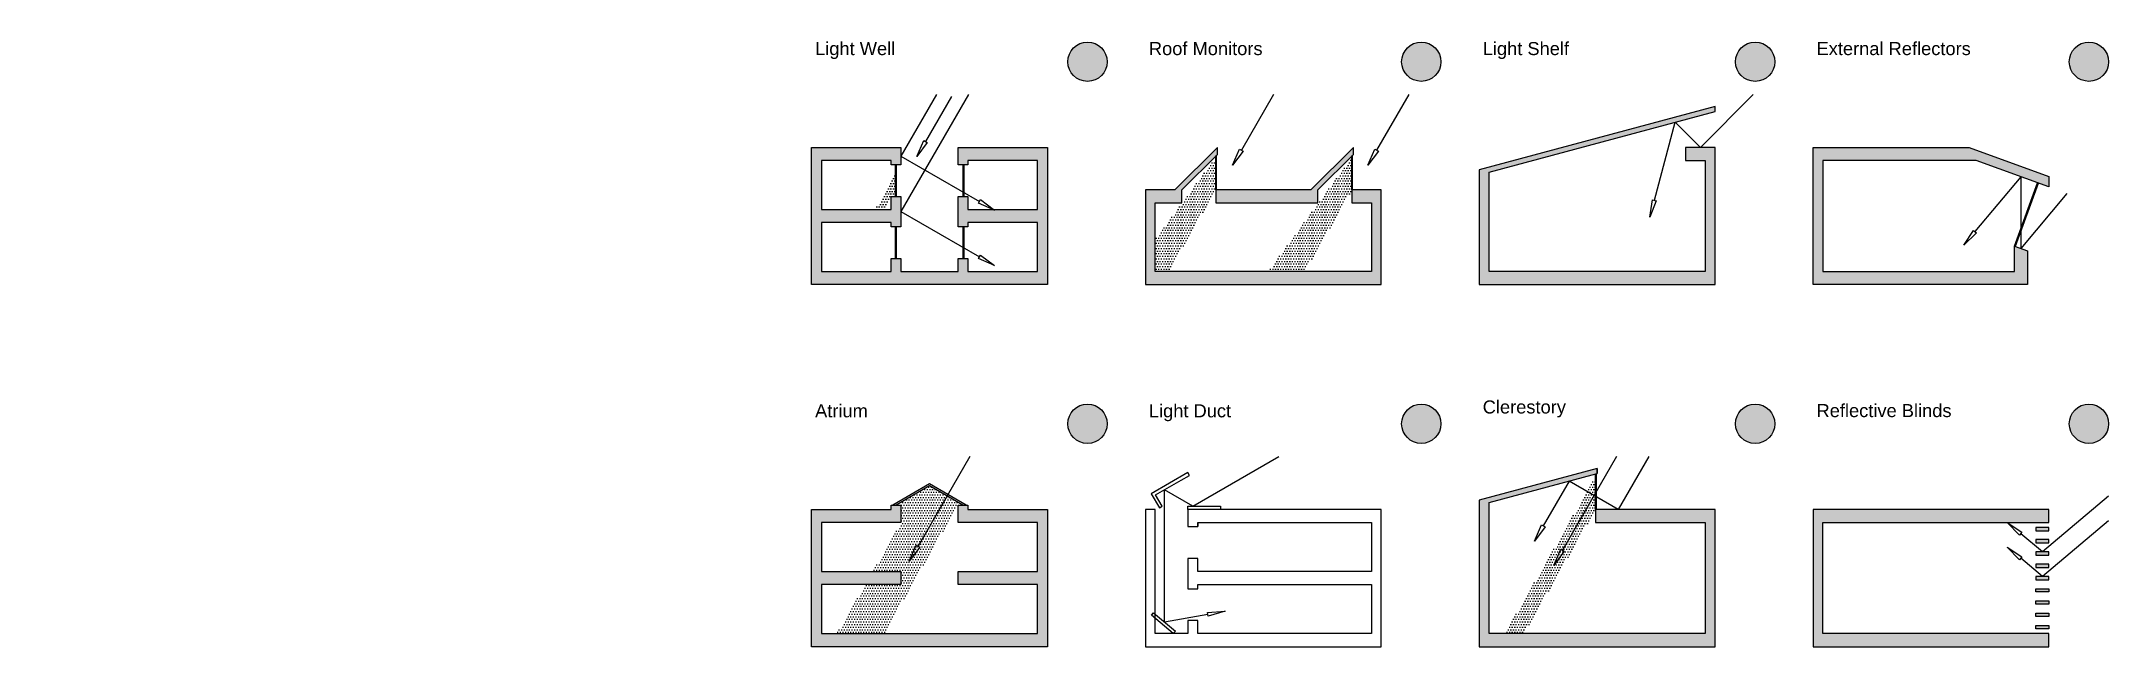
# Model space of a CAD drawing. Header units: millimetres. Extents: x 25242 to 151741, y -18344 to 18709.
import ezdxf

# ---------------------------------------------------------------- set-up
doc = ezdxf.new("R2010")
doc.units = ezdxf.units.MM
doc.layers.add('dwgmodels.com', color=250, linetype='Continuous')
doc.layers.add('hatch', color=254, linetype='Continuous')
doc.styles.get("Standard").update_dxf_attribs({"font": 'arial.ttf'})

msp = doc.modelspace()

# ---------------------------------------------------------------- hatches: boundary and pattern name
at = {"layer": 'dwgmodels.com', "true_color": 0xffff29}
h = msp.add_hatch(color=2, dxfattribs=at)
h.dxf.hatch_style = 1
edge = h.paths.add_edge_path()
edge.add_arc((89257, 17462), 1204, 0, 360)
h = msp.add_hatch(color=2, dxfattribs=at)
h.dxf.hatch_style = 1
edge = h.paths.add_edge_path()
edge.add_arc((109683, 17462), 1204, 0, 360)
h = msp.add_hatch(color=2, dxfattribs=at)
h.dxf.hatch_style = 1
edge = h.paths.add_edge_path()
edge.add_arc((130110, 17462), 1204, 0, 360)
h = msp.add_hatch(color=2, dxfattribs=at)
h.dxf.hatch_style = 1
edge = h.paths.add_edge_path()
edge.add_arc((150537, 17462), 1204, 0, 360)
h = msp.add_hatch(color=2, dxfattribs=at)
h.dxf.hatch_style = 1
edge = h.paths.add_edge_path()
edge.add_arc((89257, -4698), 1204, 0, 360)
h = msp.add_hatch(color=2, dxfattribs=at)
h.dxf.hatch_style = 1
edge = h.paths.add_edge_path()
edge.add_arc((109683, -4698), 1204, 0, 360)
h = msp.add_hatch(color=2, dxfattribs=at)
h.dxf.hatch_style = 1
edge = h.paths.add_edge_path()
edge.add_arc((130110, -4698), 1204, 0, 360)
h = msp.add_hatch(color=2, dxfattribs=at)
h.dxf.hatch_style = 1
edge = h.paths.add_edge_path()
edge.add_arc((150537, -4698), 1204, 0, 360)
at = {"layer": 'hatch', "true_color": 0x313235}
h = msp.add_hatch(color=250, dxfattribs=at)
h.dxf.hatch_style = 1
h.paths.add_polyline_path([(113231, 3816), (127658, 3816), (127658, 12216), (125858, 12216), (125858, 11416), (127058, 11416), (127058, 4616), (113831, 4616), (113831, 10701), (127658, 14405), (127658, 14716), (113231, 10850)])
h = msp.add_hatch(color=250, dxfattribs=at)
h.dxf.hatch_style = 1
h.paths.add_polyline_path([(81338, 9216), (81938, 9216), (81938, 8416), (86204, 8416), (86204, 11416), (81938, 11416), (81938, 11149), (81338, 11149), (81338, 12216), (86804, 12216), (86804, 3816), (72378, 3816), (72378, 12216), (77844, 12216), (77844, 11149), (77244, 11149), (77244, 11416), (72978, 11416), (72978, 8416), (77244, 8416), (77244, 9216), (77844, 9216), (77844, 7349), (77244, 7349), (77244, 7616), (72978, 7616), (72978, 4616), (77244, 4616), (77244, 5416), (77844, 5416), (77844, 4616), (81338, 4616), (81338, 5416), (81938, 5416), (81938, 4616), (86204, 4616), (86204, 7616), (81938, 7616), (81938, 7349), (81338, 7349)])
h = msp.add_hatch(color=250, dxfattribs=at)
h.dxf.hatch_style = 1
h.paths.add_polyline_path([(107231, 9616), (105431, 9616), (105431, 8816), (106631, 8816), (106631, 4616), (93404, 4616), (93404, 8816), (95029, 8816), (95029, 9616), (97204, 11792), (97204, 12216), (94604, 9616), (92804, 9616), (92804, 3816), (107231, 3816)])
h.paths.add_polyline_path([(103355, 9616), (105531, 11792), (105531, 12216), (102931, 9616), (97104, 9616), (97104, 8816), (103355, 8816)], flags=17)
at = {"layer": 'hatch'}
h = msp.add_hatch(dxfattribs=at)
h.set_pattern_fill('DOTS', color=2, scale=100)
h.set_pattern_definition([(0, (-3379.02, 0), (79.375, 158.75), [0, -158.75])])
h.paths.add_polyline_path([(97104, 9616), (97104, 11619), (93404, 6594), (93404, 4616), (94218, 4616)])
h.paths.add_polyline_path([(105431, 9616), (105431, 11619), (100304, 4616), (102544, 4616)])
at = {"layer": 'hatch', "true_color": 0x313235}
h = msp.add_hatch(color=250, dxfattribs=at)
h.dxf.hatch_style = 1
h.paths.add_polyline_path([(133658, 3816), (133658, 12216), (143198, 12216), (148084, 10438), (148084, 9799), (143642, 11416), (134258, 11416), (134258, 4616), (145984, 4616), (145984, 6180), (146784, 5889), (146784, 3816)])
at = {"layer": 'hatch'}
h = msp.add_hatch(dxfattribs=at)
h.set_pattern_fill('DOTS', color=2, scale=100)
h.paths.add_polyline_path([(77244, 9216), (77494, 9216), (77494, 10543), (76266, 8416), (76782, 8416)])
at = {"layer": 'hatch', "true_color": 0x313235}
h = msp.add_hatch(color=250, dxfattribs=at)
h.dxf.hatch_style = 1
h.paths.add_polyline_path([(120444, -7444), (113231, -9377), (113231, -18344), (127658, -18344), (127658, -9944), (120344, -9944), (120344, -10744), (127058, -10744), (127058, -17544), (113831, -17544), (113831, -9526), (120444, -7754)])
at = {"layer": 'hatch'}
h = msp.add_hatch(dxfattribs=at)
h.set_pattern_fill('DOTS', color=2, scale=100)
h.paths.add_polyline_path([(81338, -9677), (81638, -9677), (79591, -8495), (77544, -9677), (77844, -9677), (77844, -10744), (76112, -13744), (77844, -13744), (77844, -14544), (75650, -14544), (73918, -17544), (76796, -17544)])
h = msp.add_hatch(dxfattribs=at)
h.set_pattern_fill('DOTS', color=2, scale=100)
h.set_pattern_definition([(0, (-5883.14, 0), (79.375, 158.75), [0, -158.75])])
h.paths.add_polyline_path([(120344, -9944), (120344, -9144), (119817, -8840), (114792, -17544), (115956, -17544)])
h.paths.add_polyline_path([(120344, -7928), (119817, -8840), (120344, -9144)])
at = {"layer": 'hatch', "true_color": 0x313235}
h = msp.add_hatch(color=250, dxfattribs=at)
h.dxf.hatch_style = 1
h.paths.add_polyline_path([(86204, -10744), (81338, -10744), (81338, -9677), (81938, -9677), (81938, -9944), (86804, -9944), (86804, -18344), (72378, -18344), (72378, -9944), (77244, -9944), (77244, -9677), (77844, -9677), (77844, -10744), (72978, -10744), (72978, -13744), (77844, -13744), (77844, -14544), (72978, -14544), (72978, -17544), (86204, -17544), (86204, -14544), (81338, -14544), (81338, -13744), (86204, -13744)])
h = msp.add_hatch(color=250, dxfattribs=at)
h.dxf.hatch_style = 1
h.paths.add_polyline_path([(96004, -10744), (106631, -10744), (106631, -13744), (96004, -13744), (96004, -12944), (95404, -12944), (95404, -14794), (96004, -14794), (96004, -14544), (106631, -14544), (106631, -17544), (96004, -17544), (96004, -16744), (95404, -16744), (95404, -17544), (93404, -17544), (93404, -9944), (92804, -9944), (92804, -18344), (107231, -18344), (107231, -9944), (95404, -9944), (95404, -10994), (96004, -10994)], flags=17)
h.paths.add_polyline_path([(96004, -10994), (96004, -10744)], flags=0)
edge = h.paths.add_edge_path(flags=17)
edge.add_line((96004, -10744), (106631, -10744))
edge.add_line((96004, -10994), (96004, -10744))
edge.add_line((95404, -10994), (96004, -10994))
edge.add_line((95404, -9944), (95404, -10994))
edge.add_line((107231, -9944), (95404, -9944))
edge.add_line((107231, -18344), (107231, -9944))
edge.add_line((92804, -18344), (107231, -18344))
edge.add_line((92804, -9944), (92804, -18344))
edge.add_line((93404, -9944), (92804, -9944))
edge.add_line((93404, -17544), (93404, -9944))
edge.add_line((95404, -17544), (93404, -17544))
edge.add_line((95404, -16744), (95404, -17544))
edge.add_line((96004, -16744), (95404, -16744))
edge.add_line((96004, -17544), (96004, -16744))
edge.add_line((106631, -17544), (96004, -17544))
edge.add_line((106631, -14544), (106631, -17544))
edge.add_line((96004, -14544), (106631, -14544))
edge.add_line((96004, -14794), (96004, -14544))
edge.add_line((95404, -14794), (96004, -14794))
edge.add_line((95404, -12944), (95404, -14794))
edge.add_line((96004, -12944), (95404, -12944))
edge.add_line((96004, -13744), (96004, -12944))
edge.add_line((106631, -13744), (96004, -13744))
edge.add_line((106631, -10744), (106631, -13744))
h = msp.add_hatch(color=250, dxfattribs=at)
h.dxf.hatch_style = 1
h.paths.add_polyline_path([(148084, -14794), (148084, -14994), (147284, -14994), (147284, -14794)], flags=17)
h.paths.add_polyline_path([(148084, -16294), (148084, -16494), (147284, -16494), (147284, -16294)], flags=17)
h.paths.add_polyline_path([(148084, -15544), (148084, -15744), (147284, -15744), (147284, -15544)], flags=17)
h.paths.add_polyline_path([(148084, -13494), (148084, -13294), (147284, -13294), (147284, -13494)], flags=17)
h.paths.add_polyline_path([(148084, -11994), (148084, -11794), (147284, -11794), (147284, -11994)], flags=17)
h.paths.add_polyline_path([(148084, -12744), (148084, -12544), (147284, -12544), (147284, -12744)], flags=17)
h.paths.add_polyline_path([(148084, -14244), (148084, -14044), (147284, -14044), (147284, -14244)], flags=17)
h.paths.add_polyline_path([(148084, -11244), (148084, -11044), (147284, -11044), (147284, -11244)], flags=17)
h.paths.add_polyline_path([(148084, -17044), (148084, -17244), (147284, -17244), (147284, -17044)], flags=17)
h.paths.add_polyline_path([(148084, -9944), (133658, -9944), (133658, -18344), (148084, -18344), (148084, -17544), (134258, -17544), (134258, -10744), (148084, -10744)])

# ---------------------------------------------------------------- linework, layer by layer
at = {"layer": 'dwgmodels.com', "color": 5}
for points in [[(113231, 3816), (127658, 3816), (127658, 12216), (125858, 12216), (125858, 11416), (127058, 11416), (127058, 4616), (113831, 4616), (113831, 10701), (127658, 14405), (127658, 14716), (113231, 10850)], [(81338, 9216), (81938, 9216), (81938, 8416), (86204, 8416), (86204, 11416), (81938, 11416), (81938, 11149), (81338, 11149), (81338, 12216), (86804, 12216), (86804, 3816), (72378, 3816), (72378, 12216), (77844, 12216), (77844, 11149), (77244, 11149), (77244, 11416), (72978, 11416), (72978, 8416), (77244, 8416), (77244, 9216), (77844, 9216), (77844, 7349), (77244, 7349), (77244, 7616), (72978, 7616), (72978, 4616), (77244, 4616), (77244, 5416), (77844, 5416), (77844, 4616), (81338, 4616), (81338, 5416), (81938, 5416), (81938, 4616), (86204, 4616), (86204, 7616), (81938, 7616), (81938, 7349), (81338, 7349)], [(105431, 9616), (105431, 8816), (106631, 8816), (106631, 4616), (93404, 4616), (93404, 8816), (95029, 8816), (95029, 9616), (97204, 11792), (97204, 12216), (94604, 9616), (92804, 9616), (92804, 3816), (107231, 3816), (107231, 9616)], [(103355, 9616), (105531, 11792), (105531, 12216), (102931, 9616), (97104, 9616), (97104, 8816), (103355, 8816)], [(25242, 11246)], [(120444, -7444), (113231, -9377), (113231, -18344), (127658, -18344), (127658, -9944), (120344, -9944), (120344, -10744), (127058, -10744), (127058, -17544), (113831, -17544), (113831, -9526), (120444, -7754)], [(86204, -10744), (81338, -10744), (81338, -9677), (81938, -9677), (81938, -9944), (86804, -9944), (86804, -18344), (72378, -18344), (72378, -9944), (77244, -9944), (77244, -9677), (77844, -9677), (77844, -10744), (72978, -10744), (72978, -13744), (77844, -13744), (77844, -14544), (72978, -14544), (72978, -17544), (86204, -17544), (86204, -14544), (81338, -14544), (81338, -13744), (86204, -13744)], [(148084, -9944), (133658, -9944), (133658, -18344), (148084, -18344), (148084, -17544), (134258, -17544), (134258, -10744), (148084, -10744)], [(148084, -11244), (148084, -11044), (147284, -11044), (147284, -11244)], [(148084, -11994), (148084, -11794), (147284, -11794), (147284, -11994)], [(148084, -12744), (148084, -12544), (147284, -12544), (147284, -12744)], [(148084, -13494), (148084, -13294), (147284, -13294), (147284, -13494)], [(148084, -14244), (148084, -14044), (147284, -14044), (147284, -14244)], [(148084, -14794), (148084, -14994), (147284, -14994), (147284, -14794)], [(148084, -15544), (148084, -15744), (147284, -15744), (147284, -15544)], [(148084, -16294), (148084, -16494), (147284, -16494), (147284, -16294)], [(148084, -17044), (148084, -17244), (147284, -17244), (147284, -17044)]]:
    msp.add_lwpolyline(points, close=True, dxfattribs=at)
for points in [[(97104, 9616), (97104, 11692)], [(97154, 9616), (97154, 11742)], [(105431, 9616), (105431, 11692)], [(105481, 9616), (105481, 11742)], [(77494, 11149), (77494, 9216)], [(77544, 11149), (77544, 9216)], [(81638, 11149), (81638, 9216)], [(81688, 11149), (81688, 9216)], [(77494, 7349), (77494, 5416)], [(77544, 7349), (77544, 5416)], [(81638, 7349), (81638, 5416)], [(81688, 7349), (81688, 5416)], [(120444, -7444), (120444, -7754)], [(81838, -9677), (79591, -8380), (77344, -9677)], [(81638, -9677), (79591, -8495), (77544, -9677)], [(94986, -8159), (95506, -7859), (95406, -7685), (93154, -8985), (93654, -9851), (93827, -9751), (93427, -9059), (94986, -8159)], [(120344, -9944), (120344, -7781)], [(120394, -9944), (120394, -7768)], [(96004, -10744), (106631, -10744), (106631, -13744), (96004, -13744), (96004, -12944), (95404, -12944), (95404, -14794), (95404, -14794), (96004, -14794), (96004, -14544), (106631, -14544), (106631, -17544), (96004, -17544), (96004, -16744), (95404, -16744), (95404, -17544), (93404, -17544), (93404, -9944), (92804, -9944), (92804, -18344), (107231, -18344), (107231, -9944), (95404, -9944), (95404, -10994), (95404, -10994), (96004, -10994), (96004, -10744), (96004, -10994)]]:
    msp.add_lwpolyline(points, dxfattribs=at)
for centre in [(89257, 17462), (109683, 17462), (130110, 17462), (150537, 17462), (89257, -4698), (109683, -4698), (130110, -4698), (150537, -4698)]:
    msp.add_circle(centre, 1204, dxfattribs=at)
at = {"layer": 'hatch', "color": 2}
for p, q in [((81984, 15453), (77844, 8283)), ((80021, 15453), (77844, 11683)), ((80930, 15328), (79347, 12586)), ((100638, 15453), (98672, 12047)), ((108915, 15453), (106949, 12047)), ((82055, -6707), (78888, -12192)), ((121635, -6707), (118324, -12441))]:
    msp.add_line(p, q, dxfattribs=at)
for points in [[(126758, 12216), (129995, 15453)], [(123942, 8981), (125221, 13753)], [(126758, 12216), (125221, 13753)], [(77844, 11683), (82641, 8913)], [(143567, 7060), (146384, 10418)], [(146384, 6035), (146384, 10418)], [(146384, 6035), (149202, 9392)], [(77844, 8283), (82641, 5513)], [(95696, -9744), (100956, -6707)], [(123598, -6707), (121729, -9944), (118732, -8213), (117148, -10956)], [(93968, -16831), (93968, -8746)], [(95696, -9744), (93968, -8746)], [(151741, -9140), (147684, -12544), (146358, -11431)], [(151741, -10640), (147684, -14044), (146358, -12931)], [(93968, -16831), (96618, -16364)]]:
    msp.add_lwpolyline(points, dxfattribs=at)
for points in [[(79242, 12646), (79452, 12525), (78813, 11660)], [(98566, 12108), (98777, 11986), (98138, 11122)], [(106843, 12108), (107054, 11986), (106414, 11122)], [(82580, 8808), (82702, 9019), (83566, 8379)], [(123825, 9012), (124060, 8949), (123666, 7949)], [(143474, 7138), (143660, 6982), (142880, 6242)], [(82580, 5408), (82702, 5619), (83566, 4979)], [(117043, -10895), (117254, -11016), (116614, -11881)], [(146436, -11337), (146280, -11524), (145539, -10744)], [(78782, -12131), (78993, -12253), (78353, -13118)], [(118219, -12380), (118430, -12502), (117790, -13366)], [(146436, -12837), (146280, -13024), (145539, -12244)], [(96639, -16484), (96597, -16244), (97671, -16178)]]:
    msp.add_lwpolyline(points, close=True, dxfattribs=at)
at = {"layer": 'hatch', "color": 5}
for points in [[(133658, 3816), (133658, 12216), (143198, 12216), (148084, 10438), (148084, 9799), (143642, 11416), (134258, 11416), (134258, 4616), (145984, 4616), (145984, 6180), (146784, 5889), (146784, 3816)], [(93301, -16271), (94635, -17391), (94507, -17544), (93173, -16424)]]:
    msp.add_lwpolyline(points, close=True, dxfattribs=at)
for points in [[(145984, 6180), (147393, 10051)], [(146031, 6163), (147440, 10034)], [(95404, -9944), (95404, -9744), (97404, -9744), (97404, -9944), (95404, -9944)]]:
    msp.add_lwpolyline(points, dxfattribs=at)

# ---------------------------------------------------------------- texts
at = {"layer": 'dwgmodels.com', "color": 5, "char_height": 800, "attachment_point": 1}
for s, heights, insert in [('Light Well', [0], (72587, 18666)), ('Roof Monitors', [0], (93013, 18666)), ('Light Shelf', [0], (113440, 18666)), ('External Reflectors', [0], (133867, 18666)), ('Atrium', [0], (72587, -3507)), ('Light Duct', [1035], (93013, -3507)), ('Clerestory', [0], (113440, -3271)), ('Reflective Blinds', [1035], (133867, -3493))]:
    msp.add_mtext_dynamic_manual_height_columns(s, width=10295.69, gutter_width=12.5, heights=heights, dxfattribs=dict(at, insert=insert))

doc.saveas('drawing.dxf')
